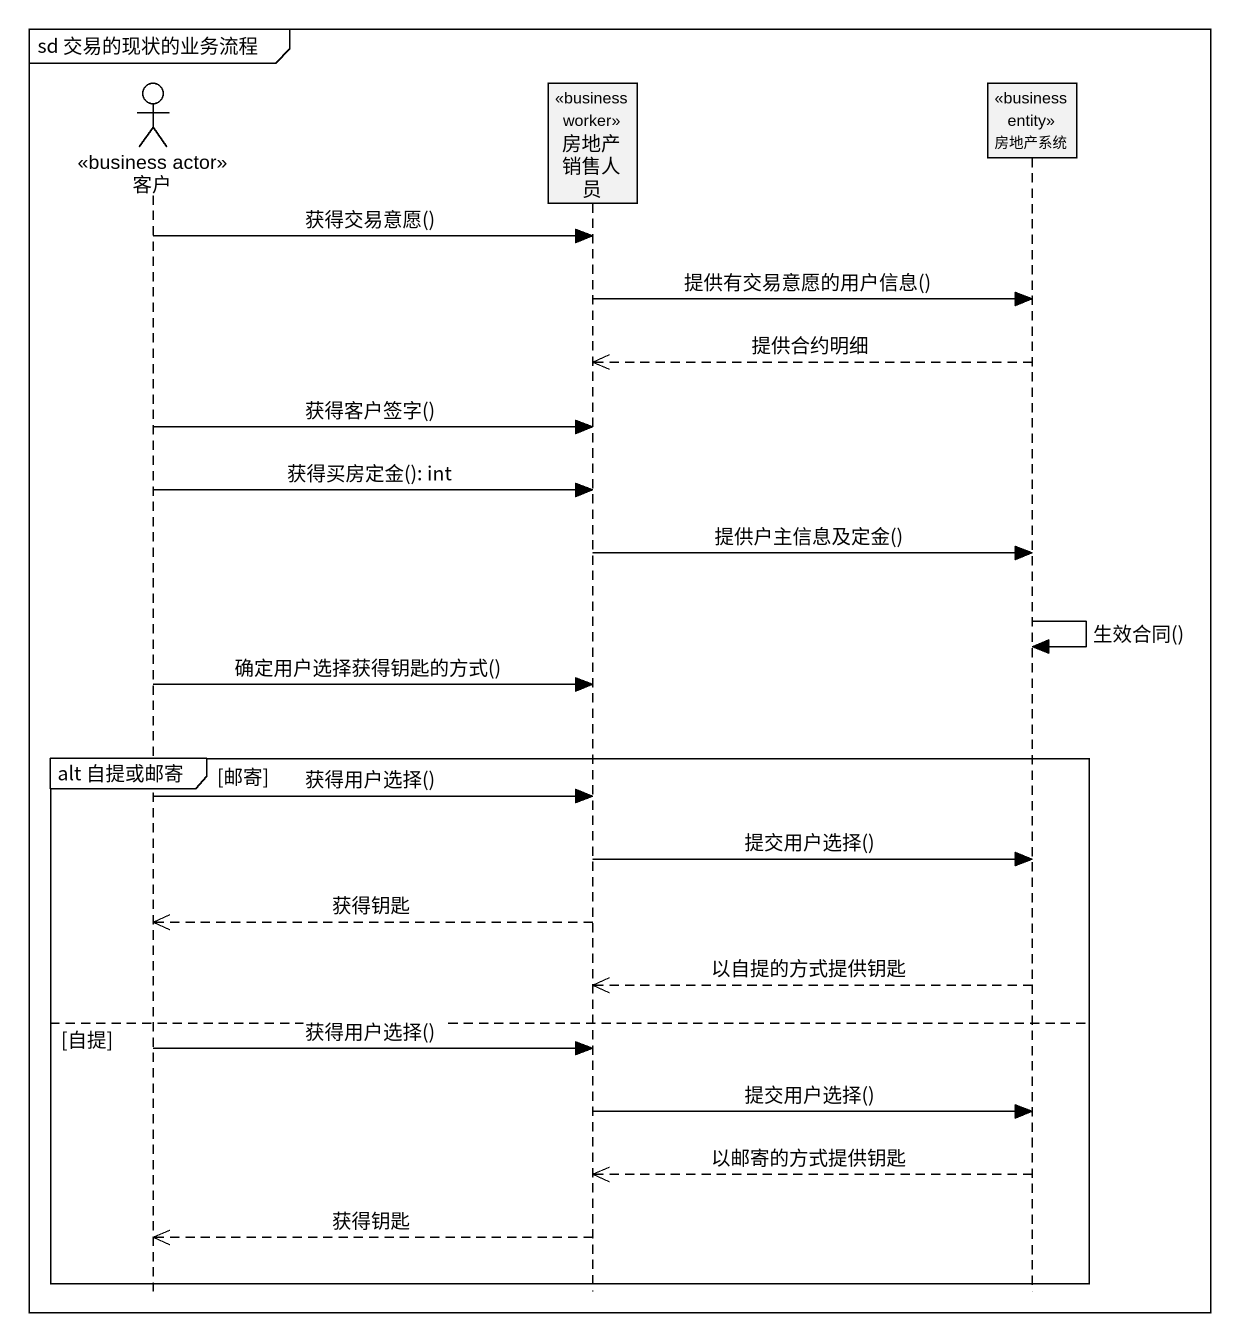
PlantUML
@startuml
mainframe sd 交易的现状的业务流程
hide footbox
actor 客户 <<business actor>>
participant 房地产销售人员 <<business worker>>
participant 房地产系统 <<business entity>>

客户 -> 房地产销售人员 : 获得交易意愿()
房地产销售人员 -> 房地产系统 : 提供有交易意愿的用户信息()
房地产系统 -->> 房地产销售人员 : 提供合约明细
客户 -> 房地产销售人员 : 获得客户签字()
客户 -> 房地产销售人员 : 获得买房定金(): int
房地产销售人员 -> 房地产系统 : 提供户主信息及定金()
房地产系统 -> 房地产系统 : 生效合同()
客户 -> 房地产销售人员 : 确定用户选择获得钥匙的方式()
group alt 自提或邮寄 [邮寄]
  客户 -> 房地产销售人员 : 获得用户选择()
  房地产销售人员 -> 房地产系统 : 提交用户选择()
  房地产销售人员 -->> 客户 : 获得钥匙
  房地产系统 -->> 房地产销售人员 : 以自提的方式提供钥匙
else 自提
  客户 -> 房地产销售人员 : 获得用户选择()
  房地产销售人员 -> 房地产系统 : 提交用户选择()
  房地产系统 -->> 房地产销售人员 : 以邮寄的方式提供钥匙
  房地产销售人员 -->> 客户 : 获得钥匙
end
@enduml
